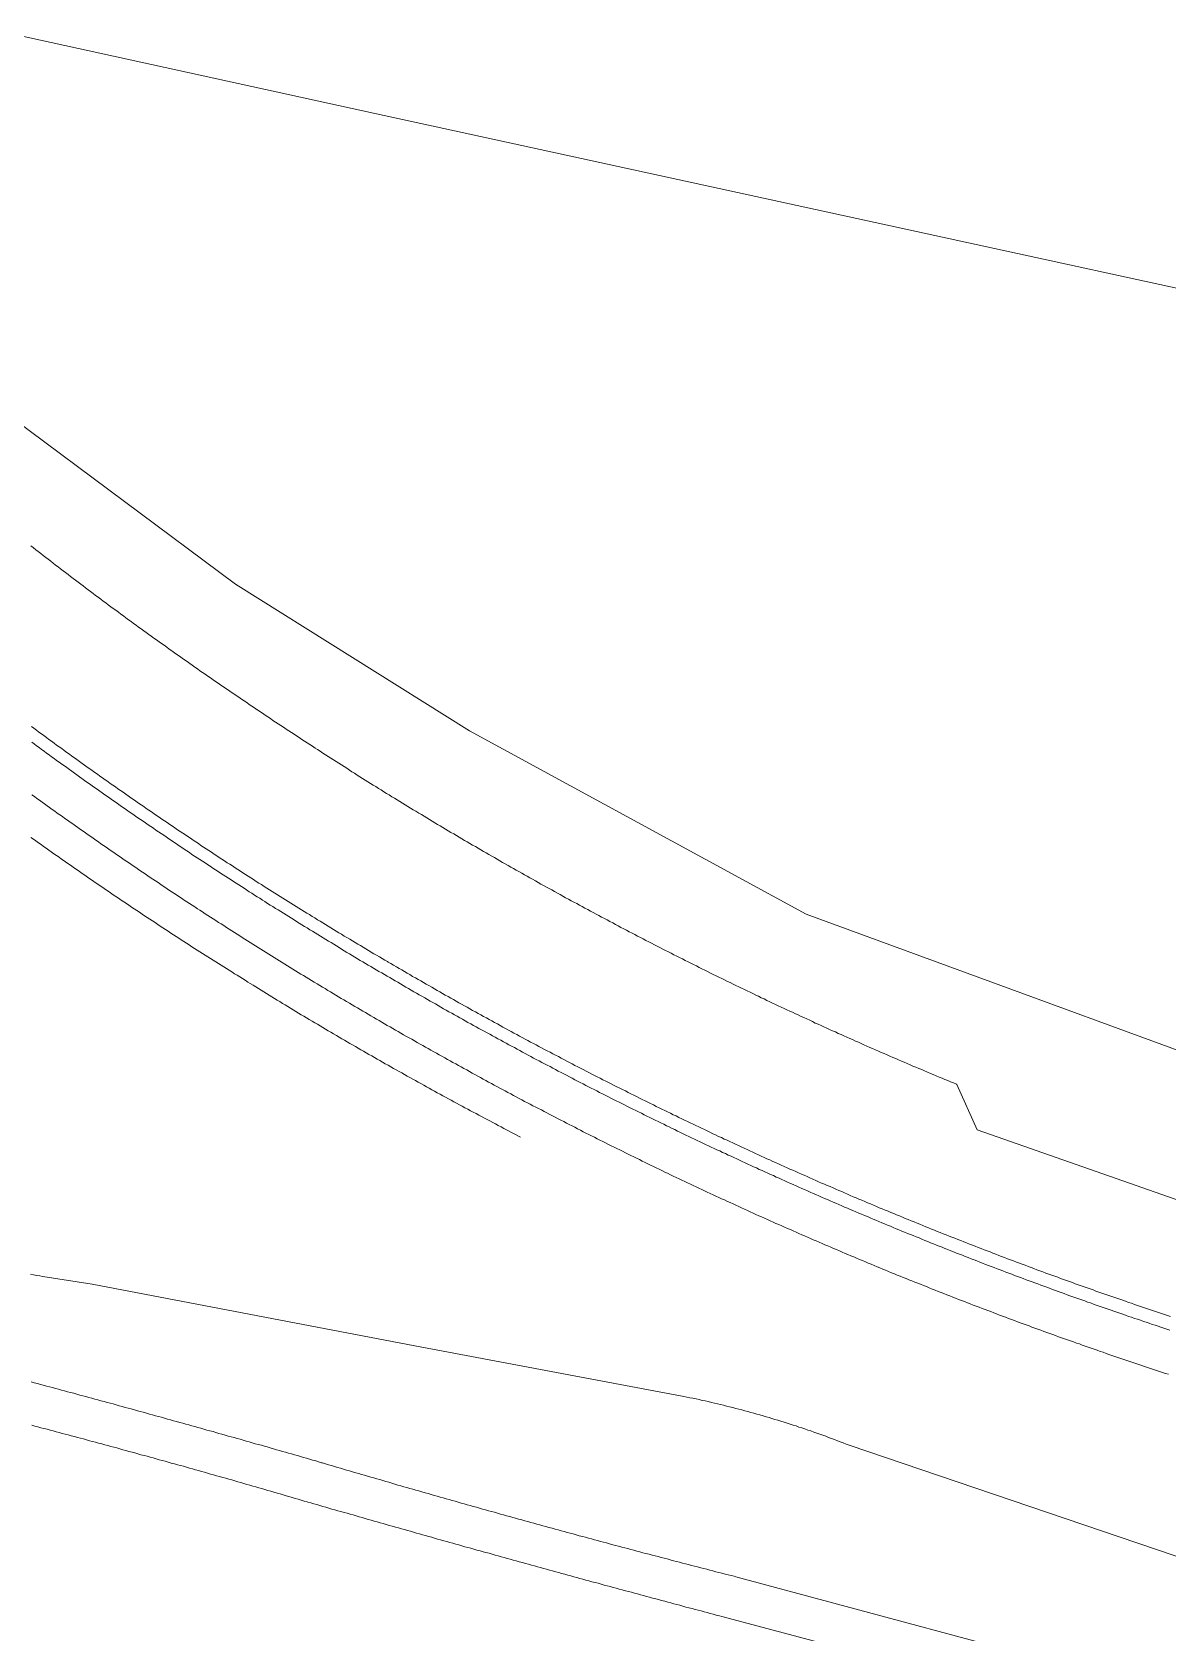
# Model space of a CAD drawing. Header units: millimetres. Extents: x 949 to 2135, y 1001 to 2286.
# Drawn here: x 1954.4 to 2026.8, y 1518.2 to 1620.2 of the extents above; entities that cross this region are included whole.
import ezdxf

# ---------------------------------------------------------------- set-up
doc = ezdxf.new("R2010")
doc.units = ezdxf.units.MM
for name, color, linetype, lineweight in [('Nivel 11', 7, 'Continuous', 0), ('Nivel 15', 7, 'Continuous', 0), ('Nivel 17', 7, 'Continuous', 0), ('Nivel 24', 7, 'Continuous', 0)]:
    doc.layers.add(name, color=color, linetype=linetype, lineweight=lineweight)

msp = doc.modelspace()

# ---------------------------------------------------------------- linework, layer by layer
at = {"layer": 'Nivel 11', "color": 1, "linetype": 'Continuous', "lineweight": 0, "flags": 128}
for points in [[(1952.51, 1620.17), (1976.34, 1614.96), (2011.91, 1607.21), (2032.18, 1602.79)], [(2039.4, 1550.91), (2003.7, 1563.99), (2003.7, 1563.99), (1982.26, 1575.66), (1967.35, 1585), (1953.22, 1595.54)]]:
    msp.add_lwpolyline(points, dxfattribs=at)
at = {"layer": 'Nivel 15', "color": 7, "linetype": 'Continuous', "lineweight": 0, "flags": 128}
for points in [[(1954.31, 1587.45), (1954.47, 1587.33), (1954.63, 1587.2), (1954.79, 1587.08), (1954.95, 1586.96), (1955.1, 1586.83), (1955.26, 1586.71), (1955.42, 1586.59), (1955.58, 1586.47), (1955.74, 1586.35), (1955.89, 1586.22), (1956.05, 1586.1), (1956.21, 1585.98), (1956.37, 1585.86), (1956.53, 1585.74), (1956.69, 1585.62), (1956.85, 1585.49), (1957.01, 1585.37), (1957.17, 1585.25), (1957.33, 1585.13), (1957.49, 1585.01), (1957.64, 1584.89), (1957.8, 1584.77), (1957.96, 1584.65), (1958.12, 1584.53), (1958.28, 1584.41), (1958.44, 1584.29), (1958.6, 1584.17), (1958.77, 1584.05), (1958.93, 1583.93), (1959.09, 1583.81), (1959.25, 1583.69), (1959.41, 1583.57), (1959.57, 1583.45), (1959.73, 1583.34), (1959.89, 1583.22), (1960.05, 1583.1), (1960.21, 1582.98), (1960.37, 1582.86), (1960.54, 1582.74), (1960.7, 1582.63), (1960.86, 1582.51), (1961.02, 1582.39), (1961.18, 1582.27), (1961.34, 1582.16), (1961.51, 1582.04), (1961.67, 1581.92), (1961.83, 1581.8), (1961.99, 1581.69), (1962.15, 1581.57), (1962.32, 1581.45), (1962.48, 1581.34), (1962.64, 1581.22), (1962.81, 1581.11), (1962.97, 1580.99), (1963.13, 1580.87), (1963.29, 1580.76), (1963.46, 1580.64), (1963.62, 1580.53), (1963.78, 1580.41), (1963.95, 1580.3), (1964.11, 1580.18), (1964.27, 1580.07), (1964.44, 1579.95), (1964.6, 1579.84), (1964.77, 1579.72), (1964.93, 1579.61), (1965.09, 1579.49), (1965.26, 1579.38), (1965.42, 1579.27), (1965.59, 1579.15), (1965.75, 1579.04), (1965.92, 1578.92), (1966.08, 1578.81), (1966.25, 1578.7), (1966.41, 1578.58), (1966.58, 1578.47), (1966.74, 1578.36), (1966.91, 1578.25), (1967.07, 1578.13), (1967.24, 1578.02), (1967.4, 1577.91), (1967.57, 1577.8), (1967.73, 1577.68), (1967.9, 1577.57), (1968.07, 1577.46), (1968.23, 1577.35), (1968.4, 1577.24), (1968.56, 1577.13), (1968.73, 1577.01), (1968.75, 1577), (1968.91, 1576.89), (1969.08, 1576.78), (1969.25, 1576.67), (1969.41, 1576.56), (1969.58, 1576.45), (1969.74, 1576.33), (1969.91, 1576.22), (1970.08, 1576.11), (1970.24, 1576), (1970.41, 1575.89), (1970.58, 1575.78), (1970.74, 1575.67), (1970.91, 1575.56), (1971.08, 1575.45), (1971.24, 1575.34), (1971.41, 1575.23), (1971.58, 1575.12), (1971.75, 1575.01), (1971.91, 1574.9), (1972.08, 1574.79), (1972.25, 1574.68), (1972.42, 1574.57), (1972.58, 1574.47), (1972.75, 1574.36), (1972.92, 1574.25), (1973.09, 1574.14), (1973.26, 1574.03), (1973.43, 1573.92), (1973.59, 1573.82), (1973.76, 1573.71), (1973.93, 1573.6), (1974.1, 1573.49), (1974.27, 1573.39), (1974.44, 1573.28), (1974.61, 1573.17), (1974.77, 1573.06), (1974.94, 1572.96), (1975.11, 1572.85), (1975.28, 1572.74), (1975.45, 1572.64), (1975.62, 1572.53), (1975.79, 1572.42), (1975.96, 1572.32), (1976.13, 1572.21), (1976.3, 1572.11), (1976.47, 1572), (1976.64, 1571.9), (1976.81, 1571.79), (1976.98, 1571.68), (1977.15, 1571.58), (1977.32, 1571.47), (1977.49, 1571.37), (1977.66, 1571.27), (1977.83, 1571.16), (1978, 1571.06), (1978.17, 1570.95), (1978.34, 1570.85), (1978.51, 1570.74), (1978.68, 1570.64), (1978.85, 1570.54), (1979.03, 1570.43), (1979.2, 1570.33), (1979.37, 1570.23), (1979.54, 1570.12), (1979.71, 1570.02), (1979.88, 1569.92), (1980.05, 1569.81), (1980.23, 1569.71), (1980.4, 1569.61), (1980.57, 1569.51), (1980.74, 1569.4), (1980.91, 1569.3), (1981.08, 1569.2), (1981.26, 1569.1), (1981.43, 1569), (1981.6, 1568.89), (1981.77, 1568.79), (1981.95, 1568.69), (1982.12, 1568.59), (1982.29, 1568.49), (1982.46, 1568.39), (1982.64, 1568.29), (1982.81, 1568.19), (1982.98, 1568.09), (1983.16, 1567.99), (1983.33, 1567.89), (1983.5, 1567.79), (1983.68, 1567.69), (1983.85, 1567.59), (1984.02, 1567.49), (1984.2, 1567.39), (1984.37, 1567.29), (1984.54, 1567.19), (1984.72, 1567.09), (1984.89, 1566.99), (1985.06, 1566.89), (1985.24, 1566.79), (1985.41, 1566.7), (1985.59, 1566.6), (1985.76, 1566.5), (1985.94, 1566.4), (1986.11, 1566.3), (1986.28, 1566.21), (1986.46, 1566.11), (1986.63, 1566.01), (1986.81, 1565.91), (1986.98, 1565.82), (1987.16, 1565.72), (1987.33, 1565.62), (1987.51, 1565.53), (1987.68, 1565.43), (1987.86, 1565.33), (1988.03, 1565.24), (1988.21, 1565.14), (1988.38, 1565.04), (1988.56, 1564.95), (1988.74, 1564.85), (1988.91, 1564.76), (1989.09, 1564.66), (1989.26, 1564.56), (1989.44, 1564.47), (1989.61, 1564.37), (1989.79, 1564.28), (1989.97, 1564.18), (1990.14, 1564.09), (1990.32, 1564), (1990.49, 1563.9), (1990.67, 1563.81), (1990.85, 1563.71), (1991.02, 1563.62), (1991.2, 1563.53), (1991.38, 1563.43), (1991.55, 1563.34), (1991.73, 1563.24), (1991.91, 1563.15), (1992.09, 1563.06), (1992.26, 1562.97), (1992.44, 1562.87), (1992.62, 1562.78), (1992.79, 1562.69), (1992.97, 1562.59), (1993.15, 1562.5), (1993.33, 1562.41), (1993.5, 1562.32), (1993.68, 1562.23), (1993.86, 1562.14), (1994.04, 1562.04), (1994.22, 1561.95), (1994.39, 1561.86), (1994.57, 1561.77), (1994.75, 1561.68), (1994.93, 1561.59), (1995.11, 1561.5), (1995.28, 1561.41), (1995.46, 1561.32), (1995.64, 1561.23), (1995.82, 1561.14), (1996, 1561.05), (1996.18, 1560.96), (1996.36, 1560.87), (1996.53, 1560.78), (1996.71, 1560.69), (1996.89, 1560.6), (1997.07, 1560.51), (1997.25, 1560.42), (1997.43, 1560.33), (1997.61, 1560.24), (1997.79, 1560.15), (1997.97, 1560.07), (1998.15, 1559.98), (1998.33, 1559.89), (1998.51, 1559.8), (1998.69, 1559.71), (1998.87, 1559.63), (1999.05, 1559.54), (1999.23, 1559.45), (1999.41, 1559.36), (1999.59, 1559.28), (1999.77, 1559.19), (1999.95, 1559.1), (2000.13, 1559.02), (2000.31, 1558.93), (2000.49, 1558.84), (2000.67, 1558.76), (2000.85, 1558.67), (2001.03, 1558.59), (2001.21, 1558.5), (2001.39, 1558.41), (2001.57, 1558.33), (2001.75, 1558.24), (2001.93, 1558.16), (2002.11, 1558.07), (2002.3, 1557.99), (2002.48, 1557.9), (2002.66, 1557.82), (2002.84, 1557.74), (2003.02, 1557.65), (2003.2, 1557.57), (2003.38, 1557.48), (2003.56, 1557.4), (2003.75, 1557.32), (2003.93, 1557.23), (2004.11, 1557.15), (2004.29, 1557.06), (2004.47, 1556.98), (2004.66, 1556.9), (2004.84, 1556.82), (2005.02, 1556.73), (2005.2, 1556.65), (2005.38, 1556.57), (2005.57, 1556.49), (2005.75, 1556.4), (2005.93, 1556.32), (2006.11, 1556.24), (2006.3, 1556.16), (2006.48, 1556.08), (2006.66, 1556), (2006.84, 1555.91), (2007.03, 1555.83), (2007.21, 1555.75), (2007.39, 1555.67), (2007.58, 1555.59), (2007.76, 1555.51), (2007.94, 1555.43), (2008.13, 1555.35), (2008.31, 1555.27), (2008.49, 1555.19), (2008.68, 1555.11), (2008.86, 1555.03), (2009.04, 1554.95), (2009.23, 1554.87), (2009.41, 1554.79), (2009.59, 1554.71), (2009.78, 1554.64), (2009.96, 1554.56), (2010.15, 1554.48), (2010.33, 1554.4), (2010.51, 1554.32), (2010.7, 1554.24), (2010.88, 1554.17), (2011.07, 1554.09), (2011.25, 1554.01), (2011.43, 1553.93), (2011.62, 1553.85), (2011.8, 1553.78), (2011.99, 1553.7), (2012.17, 1553.62), (2012.36, 1553.55), (2012.54, 1553.47), (2012.73, 1553.39), (2012.91, 1553.32), (2013.1, 1553.24), (2013.28, 1553.17), (2013.31, 1553.15), (2014.6, 1550.25), (2028.48, 1545.39)], [(1954.35, 1575.95), (1954.51, 1575.83), (1954.67, 1575.71), (1954.83, 1575.59), (1954.99, 1575.47), (1955.15, 1575.36), (1955.31, 1575.24), (1955.47, 1575.12), (1955.64, 1575), (1955.8, 1574.88), (1955.96, 1574.76), (1956.12, 1574.65), (1956.28, 1574.53), (1956.44, 1574.41), (1956.61, 1574.29), (1956.77, 1574.18), (1956.93, 1574.06), (1957.09, 1573.94), (1957.25, 1573.83), (1957.42, 1573.71), (1957.58, 1573.59), (1957.74, 1573.48), (1957.91, 1573.36), (1958.07, 1573.24), (1958.23, 1573.13), (1958.39, 1573.01), (1958.56, 1572.9), (1958.72, 1572.78), (1958.88, 1572.67), (1959.05, 1572.55), (1959.21, 1572.44), (1959.37, 1572.32), (1959.54, 1572.21), (1959.7, 1572.09), (1959.86, 1571.98), (1960.03, 1571.86), (1960.19, 1571.75), (1960.36, 1571.63), (1960.52, 1571.52), (1960.69, 1571.4), (1960.85, 1571.29), (1961.01, 1571.18), (1961.18, 1571.06), (1961.34, 1570.95), (1961.51, 1570.84), (1961.67, 1570.72), (1961.84, 1570.61), (1962, 1570.5), (1962.17, 1570.38), (1962.33, 1570.27), (1962.5, 1570.16), (1962.66, 1570.04), (1962.83, 1569.93), (1962.99, 1569.82), (1963.16, 1569.71), (1963.33, 1569.6), (1963.49, 1569.48), (1963.66, 1569.37), (1963.82, 1569.26), (1963.99, 1569.15), (1964.16, 1569.04), (1964.32, 1568.93), (1964.49, 1568.82), (1964.65, 1568.7), (1964.82, 1568.59), (1964.99, 1568.48), (1965.15, 1568.37), (1965.32, 1568.26), (1965.49, 1568.15), (1965.65, 1568.04), (1965.82, 1567.93), (1965.99, 1567.82), (1966.16, 1567.71), (1966.32, 1567.6), (1966.49, 1567.49), (1966.66, 1567.38), (1966.83, 1567.27), (1966.99, 1567.17), (1967.16, 1567.06), (1967.33, 1566.95), (1967.5, 1566.84), (1967.67, 1566.73), (1967.83, 1566.62), (1968, 1566.51), (1968.17, 1566.41), (1968.34, 1566.3), (1968.51, 1566.19), (1968.67, 1566.08), (1968.84, 1565.97), (1969.01, 1565.87), (1969.18, 1565.76), (1969.35, 1565.65), (1969.52, 1565.55), (1969.69, 1565.44), (1969.86, 1565.33), (1970.03, 1565.23), (1970.2, 1565.12), (1970.36, 1565.01), (1970.53, 1564.91), (1970.7, 1564.8), (1970.87, 1564.69), (1971.04, 1564.59), (1971.21, 1564.48), (1971.38, 1564.38), (1971.55, 1564.27), (1971.72, 1564.17), (1971.89, 1564.06), (1972.06, 1563.96), (1972.23, 1563.85), (1972.4, 1563.75), (1972.57, 1563.64), (1972.74, 1563.54), (1972.91, 1563.43), (1973.09, 1563.33), (1973.26, 1563.22), (1973.43, 1563.12), (1973.6, 1563.02), (1973.77, 1562.91), (1973.94, 1562.81), (1974.11, 1562.71), (1974.28, 1562.6), (1974.45, 1562.5), (1974.63, 1562.4), (1974.8, 1562.29), (1974.97, 1562.19), (1975.14, 1562.09), (1975.31, 1561.99), (1975.48, 1561.88), (1975.66, 1561.78), (1975.83, 1561.68), (1976, 1561.58), (1976.17, 1561.47), (1976.34, 1561.37), (1976.52, 1561.27), (1976.69, 1561.17), (1976.86, 1561.07), (1977.03, 1560.97), (1977.08, 1560.94), (1977.25, 1560.84), (1977.42, 1560.74), (1977.6, 1560.64), (1977.77, 1560.54), (1977.94, 1560.44), (1978.11, 1560.34), (1978.29, 1560.24), (1978.46, 1560.14), (1978.63, 1560.03), (1978.81, 1559.93), (1978.98, 1559.83), (1979.15, 1559.74), (1979.33, 1559.64), (1979.5, 1559.54), (1979.67, 1559.44), (1979.85, 1559.34), (1980.02, 1559.24), (1980.2, 1559.14), (1980.37, 1559.04), (1980.54, 1558.94), (1980.72, 1558.84), (1980.89, 1558.74), (1981.07, 1558.65), (1981.24, 1558.55), (1981.41, 1558.45), (1981.59, 1558.35), (1981.76, 1558.25), (1981.94, 1558.16), (1982.11, 1558.06), (1982.29, 1557.96), (1982.46, 1557.86), (1982.64, 1557.77), (1982.81, 1557.67), (1982.99, 1557.57), (1983.16, 1557.48), (1983.34, 1557.38), (1983.51, 1557.28), (1983.69, 1557.19), (1983.86, 1557.09), (1984.04, 1557), (1984.21, 1556.9), (1984.39, 1556.8), (1984.56, 1556.71), (1984.74, 1556.61), (1984.92, 1556.52), (1985.09, 1556.42), (1985.27, 1556.33), (1985.44, 1556.23), (1985.62, 1556.14), (1985.8, 1556.04), (1985.97, 1555.95), (1986.15, 1555.85), (1986.33, 1555.76), (1986.5, 1555.67), (1986.68, 1555.57), (1986.85, 1555.48), (1987.03, 1555.38), (1987.21, 1555.29), (1987.39, 1555.2), (1987.56, 1555.1), (1987.74, 1555.01), (1987.92, 1554.92), (1988.09, 1554.82), (1988.27, 1554.73), (1988.45, 1554.64), (1988.63, 1554.55), (1988.8, 1554.45), (1988.98, 1554.36), (1989.16, 1554.27), (1989.34, 1554.18), (1989.51, 1554.09), (1989.69, 1554), (1989.87, 1553.9), (1990.05, 1553.81), (1990.22, 1553.72), (1990.4, 1553.63), (1990.58, 1553.54), (1990.76, 1553.45), (1990.94, 1553.36), (1991.12, 1553.27), (1991.29, 1553.18), (1991.47, 1553.09), (1991.65, 1553), (1991.83, 1552.91), (1992.01, 1552.82), (1992.19, 1552.73), (1992.37, 1552.64), (1992.54, 1552.55), (1992.72, 1552.46), (1992.9, 1552.37), (1993.08, 1552.28), (1993.26, 1552.19), (1993.44, 1552.1), (1993.62, 1552.01), (1993.8, 1551.93), (1993.98, 1551.84), (1994.16, 1551.75), (1994.34, 1551.66), (1994.52, 1551.57), (1994.7, 1551.49), (1994.88, 1551.4), (1995.06, 1551.31), (1995.24, 1551.22), (1995.42, 1551.14), (1995.6, 1551.05), (1995.78, 1550.96), (1995.96, 1550.87), (1996.14, 1550.79), (1996.32, 1550.7), (1996.5, 1550.62), (1996.68, 1550.53), (1996.86, 1550.44), (1997.04, 1550.36), (1997.22, 1550.27), (1997.4, 1550.19), (1997.58, 1550.1), (1997.76, 1550.01), (1997.94, 1549.93), (1998.12, 1549.84), (1998.31, 1549.76), (1998.49, 1549.67), (1998.67, 1549.59), (1998.85, 1549.51), (1999.03, 1549.42), (1999.21, 1549.34), (1999.39, 1549.25), (1999.57, 1549.17), (1999.76, 1549.08), (1999.94, 1549), (2000.12, 1548.92), (2000.3, 1548.83), (2000.48, 1548.75), (2000.66, 1548.67), (2000.85, 1548.58), (2001.03, 1548.5), (2001.21, 1548.42), (2001.39, 1548.34), (2001.58, 1548.25), (2001.76, 1548.17), (2001.94, 1548.09), (2002.12, 1548.01), (2002.3, 1547.93), (2002.49, 1547.84), (2002.67, 1547.76), (2002.85, 1547.68), (2003.04, 1547.6), (2003.22, 1547.52), (2003.4, 1547.44), (2003.58, 1547.36), (2003.77, 1547.28), (2003.95, 1547.2), (2004.13, 1547.11), (2004.32, 1547.03), (2004.5, 1546.95), (2004.68, 1546.87), (2004.87, 1546.79), (2005.05, 1546.71), (2005.23, 1546.64), (2005.42, 1546.56), (2005.6, 1546.48), (2005.78, 1546.4), (2005.97, 1546.32), (2006.15, 1546.24), (2006.34, 1546.16), (2006.52, 1546.08), (2006.7, 1546), (2006.89, 1545.93), (2007.07, 1545.85), (2007.26, 1545.77), (2007.44, 1545.69), (2007.62, 1545.61), (2007.81, 1545.54), (2007.99, 1545.46), (2008.18, 1545.38), (2008.36, 1545.3), (2008.55, 1545.23), (2008.73, 1545.15), (2008.92, 1545.07), (2009.1, 1545), (2009.29, 1544.92), (2009.47, 1544.84), (2009.65, 1544.77), (2009.84, 1544.69), (2010.02, 1544.62), (2010.21, 1544.54), (2010.4, 1544.46), (2010.58, 1544.39), (2010.77, 1544.31), (2010.95, 1544.24), (2011.14, 1544.16), (2011.32, 1544.09), (2011.51, 1544.01), (2011.69, 1543.94), (2011.88, 1543.86), (2012.06, 1543.79), (2012.25, 1543.72), (2012.44, 1543.64), (2012.62, 1543.57), (2012.81, 1543.49), (2012.99, 1543.42), (2013.18, 1543.35), (2013.37, 1543.27), (2013.55, 1543.2), (2013.74, 1543.13), (2013.92, 1543.06), (2014.11, 1542.98), (2014.3, 1542.91), (2014.48, 1542.84), (2014.67, 1542.77), (2014.86, 1542.69), (2015.04, 1542.62), (2015.23, 1542.55), (2015.42, 1542.48), (2015.6, 1542.41), (2015.79, 1542.33), (2015.98, 1542.26), (2016.16, 1542.19), (2016.35, 1542.12), (2016.54, 1542.05), (2016.72, 1541.98), (2016.91, 1541.91), (2017.1, 1541.84), (2017.29, 1541.77), (2017.47, 1541.7), (2017.66, 1541.63), (2017.85, 1541.56), (2018.04, 1541.49), (2018.22, 1541.42), (2018.41, 1541.35), (2018.6, 1541.28), (2018.79, 1541.21), (2018.97, 1541.14), (2019.16, 1541.07), (2019.35, 1541), (2019.54, 1540.94), (2019.73, 1540.87), (2019.91, 1540.8), (2020.1, 1540.73), (2020.29, 1540.66), (2020.48, 1540.6), (2020.67, 1540.53), (2020.85, 1540.46), (2021.04, 1540.39), (2021.23, 1540.33), (2021.42, 1540.26), (2021.61, 1540.19), (2021.8, 1540.13), (2021.98, 1540.06), (2022.17, 1539.99), (2022.36, 1539.93), (2022.55, 1539.86), (2022.74, 1539.79), (2022.93, 1539.73), (2023.12, 1539.66), (2023.31, 1539.6), (2023.5, 1539.53), (2023.68, 1539.47), (2023.87, 1539.4), (2024.06, 1539.34), (2024.25, 1539.27), (2024.44, 1539.21), (2024.63, 1539.14), (2024.82, 1539.08), (2025.01, 1539.01), (2025.2, 1538.95), (2025.39, 1538.88), (2025.58, 1538.82), (2025.77, 1538.76), (2025.96, 1538.69), (2026.15, 1538.63), (2026.34, 1538.57), (2026.53, 1538.5), (2026.72, 1538.44), (2026.91, 1538.38)]]:
    msp.add_lwpolyline(points, dxfattribs=at)
at = {"layer": 'Nivel 17', "color": 30, "linetype": 'Continuous', "lineweight": 0, "flags": 128}
for points in [[(2026.88, 1537.5), (2026.69, 1537.56), (2026.5, 1537.62), (2026.31, 1537.69), (2026.12, 1537.75), (2025.94, 1537.81), (2025.75, 1537.87), (2025.56, 1537.94), (2025.37, 1538), (2025.19, 1538.06), (2025, 1538.13), (2024.81, 1538.19), (2024.62, 1538.25), (2024.44, 1538.32), (2024.25, 1538.38), (2024.06, 1538.45), (2023.88, 1538.51), (2023.69, 1538.58), (2023.5, 1538.64), (2023.31, 1538.71), (2023.13, 1538.77), (2022.94, 1538.84), (2022.75, 1538.9), (2022.57, 1538.97), (2022.38, 1539.03), (2022.19, 1539.1), (2022.01, 1539.16), (2021.82, 1539.23), (2021.63, 1539.29), (2021.45, 1539.36), (2021.26, 1539.43), (2021.07, 1539.49), (2020.89, 1539.56), (2020.7, 1539.63), (2020.51, 1539.69), (2020.33, 1539.76), (2020.14, 1539.83), (2019.96, 1539.9), (2019.77, 1539.96), (2019.58, 1540.03), (2019.4, 1540.1), (2019.21, 1540.17), (2019.03, 1540.23), (2018.84, 1540.3), (2018.65, 1540.37), (2018.47, 1540.44), (2018.28, 1540.51), (2018.1, 1540.58), (2017.91, 1540.64), (2017.73, 1540.71), (2017.54, 1540.78), (2017.35, 1540.85), (2017.17, 1540.92), (2016.98, 1540.99), (2016.8, 1541.06), (2016.61, 1541.13), (2016.43, 1541.2), (2016.24, 1541.27), (2016.06, 1541.34), (2015.87, 1541.41), (2015.69, 1541.48), (2015.5, 1541.55), (2015.32, 1541.62), (2015.13, 1541.69), (2014.95, 1541.77), (2014.76, 1541.84), (2014.58, 1541.91), (2014.4, 1541.98), (2014.21, 1542.05), (2014.03, 1542.12), (2013.84, 1542.2), (2013.66, 1542.27), (2013.47, 1542.34), (2013.29, 1542.41), (2013.1, 1542.48), (2012.92, 1542.56), (2012.74, 1542.63), (2012.55, 1542.7), (2012.37, 1542.78), (2012.18, 1542.85), (2012, 1542.92), (2011.82, 1543), (2011.63, 1543.07), (2011.45, 1543.14), (2011.27, 1543.22), (2011.08, 1543.29), (2010.9, 1543.37), (2010.72, 1543.44), (2010.53, 1543.52), (2010.35, 1543.59), (2010.17, 1543.66), (2009.98, 1543.74), (2009.8, 1543.81), (2009.62, 1543.89), (2009.43, 1543.96), (2009.25, 1544.04), (2009.07, 1544.12), (2008.88, 1544.19), (2008.7, 1544.27), (2008.52, 1544.34), (2008.34, 1544.42), (2008.15, 1544.5), (2007.97, 1544.57), (2007.79, 1544.65), (2007.61, 1544.73), (2007.42, 1544.8), (2007.24, 1544.88), (2007.06, 1544.96), (2006.88, 1545.03), (2006.69, 1545.11), (2006.51, 1545.19), (2006.33, 1545.27), (2006.15, 1545.34), (2005.97, 1545.42), (2005.78, 1545.5), (2005.6, 1545.58), (2005.42, 1545.66), (2005.24, 1545.74), (2005.06, 1545.81), (2004.88, 1545.89), (2004.69, 1545.97), (2004.51, 1546.05), (2004.33, 1546.13), (2004.15, 1546.21), (2003.97, 1546.29), (2003.79, 1546.37), (2003.61, 1546.45), (2003.43, 1546.53), (2003.24, 1546.61), (2003.06, 1546.69), (2002.88, 1546.77), (2002.7, 1546.85), (2002.52, 1546.93), (2002.34, 1547.01), (2002.16, 1547.09), (2001.98, 1547.17), (2001.8, 1547.25), (2001.62, 1547.34), (2001.44, 1547.42), (2001.26, 1547.5), (2001.08, 1547.58), (2000.9, 1547.66), (2000.72, 1547.74), (2000.54, 1547.83), (2000.36, 1547.91), (2000.18, 1547.99), (2000, 1548.07), (1999.82, 1548.16), (1999.64, 1548.24), (1999.46, 1548.32), (1999.28, 1548.4), (1999.1, 1548.49), (1998.92, 1548.57), (1998.74, 1548.65), (1998.56, 1548.74), (1998.38, 1548.82), (1998.2, 1548.91), (1998.02, 1548.99), (1997.84, 1549.07), (1997.66, 1549.16), (1997.48, 1549.24), (1997.3, 1549.33), (1997.13, 1549.41), (1996.95, 1549.5), (1996.77, 1549.58), (1996.59, 1549.67), (1996.41, 1549.75), (1996.23, 1549.84), (1996.05, 1549.92), (1995.87, 1550.01), (1995.7, 1550.09), (1995.52, 1550.18), (1995.34, 1550.27), (1995.16, 1550.35), (1994.98, 1550.44), (1994.81, 1550.52), (1994.63, 1550.61), (1994.45, 1550.7), (1994.27, 1550.78), (1994.09, 1550.87), (1993.92, 1550.96), (1993.74, 1551.05), (1993.56, 1551.13), (1993.38, 1551.22), (1993.21, 1551.31), (1993.03, 1551.4), (1992.85, 1551.48), (1992.67, 1551.57), (1992.5, 1551.66), (1992.32, 1551.75), (1992.14, 1551.84), (1991.97, 1551.93), (1991.79, 1552.02), (1991.61, 1552.1), (1991.43, 1552.19), (1991.26, 1552.28), (1991.08, 1552.37), (1990.9, 1552.46), (1990.73, 1552.55), (1990.55, 1552.64), (1990.38, 1552.73), (1990.2, 1552.82), (1990.02, 1552.91), (1989.85, 1553), (1989.67, 1553.09), (1989.49, 1553.18), (1989.32, 1553.27), (1989.14, 1553.36), (1988.97, 1553.45), (1988.79, 1553.54), (1988.62, 1553.64), (1988.44, 1553.73), (1988.26, 1553.82), (1988.09, 1553.91), (1987.91, 1554), (1987.74, 1554.09), (1987.56, 1554.19), (1987.39, 1554.28), (1987.21, 1554.37), (1987.04, 1554.46), (1986.86, 1554.55), (1986.69, 1554.65), (1986.51, 1554.74), (1986.34, 1554.83), (1986.16, 1554.93), (1985.99, 1555.02), (1985.81, 1555.11), (1985.64, 1555.21), (1985.46, 1555.3), (1985.29, 1555.39), (1985.12, 1555.49), (1984.94, 1555.58), (1984.77, 1555.68), (1984.59, 1555.77), (1984.42, 1555.86), (1984.25, 1555.96), (1984.07, 1556.05), (1983.9, 1556.15), (1983.72, 1556.24), (1983.55, 1556.34), (1983.38, 1556.43), (1983.2, 1556.53), (1983.03, 1556.62), (1982.86, 1556.72), (1982.68, 1556.81), (1982.51, 1556.91), (1982.34, 1557.01), (1982.16, 1557.1), (1981.99, 1557.2), (1981.82, 1557.3), (1981.65, 1557.39), (1981.47, 1557.49), (1981.3, 1557.59), (1981.13, 1557.68), (1980.95, 1557.78), (1980.78, 1557.88), (1980.61, 1557.97), (1980.44, 1558.07), (1980.27, 1558.17), (1980.09, 1558.27), (1979.92, 1558.36), (1979.75, 1558.46), (1979.58, 1558.56), (1979.41, 1558.66), (1979.23, 1558.76), (1979.06, 1558.85), (1978.89, 1558.95), (1978.72, 1559.05), (1978.55, 1559.15), (1978.38, 1559.25), (1978.2, 1559.35), (1978.03, 1559.45), (1977.86, 1559.55), (1977.69, 1559.65), (1977.52, 1559.75), (1977.35, 1559.85), (1977.18, 1559.95), (1977.01, 1560.05), (1976.84, 1560.15), (1976.67, 1560.25), (1976.49, 1560.35), (1976.32, 1560.45), (1976.15, 1560.55), (1975.98, 1560.65), (1975.81, 1560.75), (1975.64, 1560.85), (1975.47, 1560.95), (1975.3, 1561.05), (1975.13, 1561.15), (1974.96, 1561.26), (1974.79, 1561.36), (1974.62, 1561.46), (1974.45, 1561.56), (1974.28, 1561.66), (1974.11, 1561.77), (1973.95, 1561.87), (1973.78, 1561.97), (1973.61, 1562.07), (1973.44, 1562.18), (1973.27, 1562.28), (1973.1, 1562.38), (1972.93, 1562.49), (1972.76, 1562.59), (1972.59, 1562.69), (1972.42, 1562.8), (1972.26, 1562.9), (1972.09, 1563), (1971.92, 1563.11), (1971.75, 1563.21), (1971.58, 1563.31), (1971.41, 1563.42), (1971.24, 1563.52), (1971.08, 1563.63), (1970.91, 1563.73), (1970.74, 1563.84), (1970.57, 1563.94), (1970.41, 1564.05), (1970.24, 1564.15), (1970.07, 1564.26), (1969.9, 1564.36), (1969.73, 1564.47), (1969.57, 1564.57), (1969.4, 1564.68), (1969.23, 1564.79), (1969.07, 1564.89), (1968.9, 1565), (1968.73, 1565.1), (1968.56, 1565.21), (1968.4, 1565.32), (1968.23, 1565.42), (1968.06, 1565.53), (1967.9, 1565.64), (1967.73, 1565.75), (1967.57, 1565.85), (1967.4, 1565.96), (1967.23, 1566.07), (1967.07, 1566.17), (1966.9, 1566.28), (1966.73, 1566.39), (1966.57, 1566.5), (1966.4, 1566.61), (1966.24, 1566.71), (1966.07, 1566.82), (1965.91, 1566.93), (1965.74, 1567.04), (1965.57, 1567.15), (1965.41, 1567.26), (1965.24, 1567.37), (1965.08, 1567.48), (1964.91, 1567.58), (1964.75, 1567.69), (1964.58, 1567.8), (1964.42, 1567.91), (1964.25, 1568.02), (1964.09, 1568.13), (1963.93, 1568.24), (1963.76, 1568.35), (1963.6, 1568.46), (1963.43, 1568.57), (1963.27, 1568.68), (1963.1, 1568.79), (1962.94, 1568.91), (1962.78, 1569.02), (1962.61, 1569.13), (1962.45, 1569.24), (1962.28, 1569.35), (1962.12, 1569.46), (1961.96, 1569.57), (1961.79, 1569.68), (1961.63, 1569.8), (1961.47, 1569.91), (1961.3, 1570.02), (1961.14, 1570.13), (1960.98, 1570.24), (1960.81, 1570.36), (1960.65, 1570.47), (1960.49, 1570.58), (1960.33, 1570.69), (1960.16, 1570.81), (1960, 1570.92), (1959.84, 1571.03), (1959.68, 1571.15), (1959.51, 1571.26), (1959.35, 1571.37), (1959.19, 1571.49), (1959.03, 1571.6), (1958.86, 1571.71), (1958.7, 1571.83), (1958.54, 1571.94), (1958.38, 1572.06), (1958.22, 1572.17), (1958.06, 1572.28), (1957.89, 1572.4), (1957.73, 1572.51), (1957.57, 1572.63), (1957.41, 1572.74), (1957.25, 1572.86), (1957.09, 1572.97), (1956.93, 1573.09), (1956.77, 1573.2), (1956.61, 1573.32), (1956.45, 1573.44), (1956.29, 1573.55), (1956.12, 1573.67), (1955.96, 1573.78), (1955.8, 1573.9), (1955.64, 1574.02), (1955.48, 1574.13), (1955.32, 1574.25), (1955.16, 1574.37), (1955, 1574.48), (1954.84, 1574.6), (1954.68, 1574.72), (1954.53, 1574.83), (1954.37, 1574.95)], [(2026.79, 1534.69), (2026.6, 1534.75), (2026.41, 1534.81), (2026.22, 1534.87), (2026.03, 1534.94), (2025.84, 1535), (2025.65, 1535.06), (2025.46, 1535.12), (2025.27, 1535.19), (2025.08, 1535.25), (2024.89, 1535.31), (2024.7, 1535.38), (2024.51, 1535.44), (2024.32, 1535.51), (2024.13, 1535.57), (2023.94, 1535.63), (2023.75, 1535.7), (2023.56, 1535.76), (2023.37, 1535.83), (2023.18, 1535.89), (2022.99, 1535.96), (2022.81, 1536.02), (2022.62, 1536.09), (2022.43, 1536.15), (2022.24, 1536.22), (2022.05, 1536.28), (2021.86, 1536.35), (2021.67, 1536.42), (2021.48, 1536.48), (2021.29, 1536.55), (2021.11, 1536.62), (2020.92, 1536.68), (2020.73, 1536.75), (2020.54, 1536.82), (2020.35, 1536.88), (2020.16, 1536.95), (2019.97, 1537.02), (2019.79, 1537.08), (2019.6, 1537.15), (2019.41, 1537.22), (2019.22, 1537.29), (2019.03, 1537.36), (2018.85, 1537.42), (2018.66, 1537.49), (2018.47, 1537.56), (2018.28, 1537.63), (2018.09, 1537.7), (2017.91, 1537.77), (2017.72, 1537.84), (2017.53, 1537.91), (2017.34, 1537.97), (2017.16, 1538.04), (2016.97, 1538.11), (2016.78, 1538.18), (2016.59, 1538.25), (2016.41, 1538.32), (2016.22, 1538.39), (2016.03, 1538.46), (2015.84, 1538.53), (2015.66, 1538.6), (2015.47, 1538.68), (2015.28, 1538.75), (2015.1, 1538.82), (2014.91, 1538.89), (2014.72, 1538.96), (2014.54, 1539.03), (2014.35, 1539.1), (2014.16, 1539.17), (2013.98, 1539.25), (2013.79, 1539.32), (2013.6, 1539.39), (2013.42, 1539.46), (2013.23, 1539.54), (2013.04, 1539.61), (2012.86, 1539.68), (2012.67, 1539.75), (2012.48, 1539.83), (2012.3, 1539.9), (2012.11, 1539.97), (2011.93, 1540.05), (2011.74, 1540.12), (2011.55, 1540.19), (2011.37, 1540.27), (2011.18, 1540.34), (2011, 1540.42), (2010.81, 1540.49), (2010.63, 1540.56), (2010.44, 1540.64), (2010.25, 1540.71), (2010.07, 1540.79), (2009.88, 1540.86), (2009.7, 1540.94), (2009.51, 1541.01), (2009.33, 1541.09), (2009.14, 1541.16), (2008.96, 1541.24), (2008.77, 1541.32), (2008.59, 1541.39), (2008.4, 1541.47), (2008.22, 1541.54), (2008.03, 1541.62), (2007.85, 1541.7), (2007.66, 1541.77), (2007.48, 1541.85), (2007.29, 1541.93), (2007.11, 1542), (2006.92, 1542.08), (2006.74, 1542.16), (2006.56, 1542.24), (2006.37, 1542.31), (2006.19, 1542.39), (2006, 1542.47), (2005.82, 1542.55), (2005.63, 1542.63), (2005.45, 1542.7), (2005.27, 1542.78), (2005.08, 1542.86), (2004.9, 1542.94), (2004.72, 1543.02), (2004.53, 1543.1), (2004.35, 1543.18), (2004.16, 1543.26), (2003.98, 1543.34), (2003.8, 1543.42), (2003.61, 1543.5), (2003.43, 1543.58), (2003.25, 1543.66), (2003.06, 1543.74), (2002.88, 1543.82), (2002.7, 1543.9), (2002.51, 1543.98), (2002.33, 1544.06), (2002.15, 1544.14), (2001.97, 1544.22), (2001.78, 1544.3), (2001.6, 1544.38), (2001.42, 1544.46), (2001.24, 1544.55), (2001.05, 1544.63), (2000.87, 1544.71), (2000.69, 1544.79), (2000.51, 1544.87), (2000.32, 1544.96), (2000.14, 1545.04), (1999.96, 1545.12), (1999.78, 1545.2), (1999.59, 1545.29), (1999.41, 1545.37), (1999.23, 1545.45), (1999.05, 1545.54), (1998.87, 1545.62), (1998.69, 1545.7), (1998.5, 1545.79), (1998.32, 1545.87), (1998.14, 1545.95), (1997.96, 1546.04), (1997.78, 1546.12), (1997.6, 1546.21), (1997.41, 1546.29), (1997.23, 1546.37), (1997.05, 1546.46), (1996.87, 1546.54), (1996.69, 1546.63), (1996.51, 1546.71), (1996.33, 1546.8), (1996.15, 1546.89), (1995.97, 1546.97), (1995.79, 1547.06), (1995.61, 1547.14), (1995.43, 1547.23), (1995.24, 1547.31), (1995.06, 1547.4), (1994.88, 1547.49), (1994.7, 1547.57), (1994.52, 1547.66), (1994.34, 1547.75), (1994.16, 1547.83), (1993.98, 1547.92), (1993.8, 1548.01), (1993.62, 1548.1), (1993.44, 1548.18), (1993.26, 1548.27), (1993.08, 1548.36), (1992.9, 1548.45), (1992.72, 1548.53), (1992.54, 1548.62), (1992.37, 1548.71), (1992.19, 1548.8), (1992.01, 1548.89), (1991.83, 1548.98), (1991.65, 1549.07), (1991.47, 1549.15), (1991.29, 1549.24), (1991.11, 1549.33), (1990.93, 1549.42), (1990.75, 1549.51), (1990.57, 1549.6), (1990.4, 1549.69), (1990.22, 1549.78), (1990.04, 1549.87), (1989.86, 1549.96), (1989.68, 1550.05), (1989.5, 1550.14), (1989.33, 1550.23), (1989.15, 1550.32), (1988.97, 1550.42), (1988.79, 1550.51), (1988.61, 1550.6), (1988.43, 1550.69), (1988.26, 1550.78), (1988.08, 1550.87), (1987.9, 1550.96), (1987.72, 1551.06), (1987.55, 1551.15), (1987.37, 1551.24), (1987.19, 1551.33), (1987.01, 1551.42), (1986.84, 1551.52), (1986.66, 1551.61), (1986.48, 1551.7), (1986.3, 1551.79), (1986.13, 1551.89), (1985.95, 1551.98), (1985.77, 1552.07), (1985.6, 1552.17), (1985.42, 1552.26), (1985.24, 1552.36), (1985.07, 1552.45), (1984.89, 1552.54), (1984.71, 1552.64), (1984.54, 1552.73), (1984.36, 1552.83), (1984.19, 1552.92), (1984.01, 1553.02), (1983.83, 1553.11), (1983.66, 1553.21), (1983.48, 1553.3), (1983.31, 1553.4), (1983.13, 1553.49), (1982.95, 1553.59), (1982.78, 1553.68), (1982.6, 1553.78), (1982.43, 1553.87), (1982.25, 1553.97), (1982.08, 1554.07), (1981.9, 1554.16), (1981.73, 1554.26), (1981.55, 1554.35), (1981.38, 1554.45), (1981.2, 1554.55), (1981.03, 1554.65), (1980.85, 1554.74), (1980.68, 1554.84), (1980.5, 1554.94), (1980.33, 1555.03), (1980.15, 1555.13), (1979.98, 1555.23), (1979.8, 1555.33), (1979.63, 1555.43), (1979.45, 1555.52), (1979.28, 1555.62), (1979.11, 1555.72), (1978.93, 1555.82), (1978.76, 1555.92), (1978.58, 1556.02), (1978.41, 1556.12), (1978.24, 1556.21), (1978.06, 1556.31), (1977.89, 1556.41), (1977.72, 1556.51), (1977.54, 1556.61), (1977.37, 1556.71), (1977.2, 1556.81), (1977.02, 1556.91), (1976.85, 1557.01), (1976.68, 1557.11), (1976.5, 1557.21), (1976.33, 1557.31), (1976.16, 1557.41), (1975.98, 1557.51), (1975.81, 1557.62), (1975.64, 1557.72), (1975.47, 1557.82), (1975.29, 1557.92), (1975.12, 1558.02), (1974.95, 1558.12), (1974.78, 1558.22), (1974.61, 1558.33), (1974.43, 1558.43), (1974.26, 1558.53), (1974.09, 1558.63), (1973.92, 1558.73), (1973.75, 1558.84), (1973.57, 1558.94), (1973.4, 1559.04), (1973.23, 1559.14), (1973.06, 1559.25), (1972.89, 1559.35), (1972.72, 1559.45), (1972.55, 1559.56), (1972.37, 1559.66), (1972.2, 1559.76), (1972.03, 1559.87), (1971.86, 1559.97), (1971.69, 1560.08), (1971.52, 1560.18), (1971.35, 1560.28), (1971.18, 1560.39), (1971.01, 1560.49), (1970.84, 1560.6), (1970.67, 1560.7), (1970.5, 1560.81), (1970.33, 1560.91), (1970.16, 1561.02), (1969.99, 1561.12), (1969.82, 1561.23), (1969.65, 1561.34), (1969.48, 1561.44), (1969.31, 1561.55), (1969.14, 1561.65), (1968.97, 1561.76), (1968.8, 1561.87), (1968.63, 1561.97), (1968.46, 1562.08), (1968.29, 1562.18), (1968.12, 1562.29), (1967.95, 1562.4), (1967.78, 1562.51), (1967.62, 1562.61), (1967.45, 1562.72), (1967.28, 1562.83), (1967.11, 1562.93), (1966.94, 1563.04), (1966.77, 1563.15), (1966.6, 1563.26), (1966.44, 1563.37), (1966.27, 1563.47), (1966.1, 1563.58), (1965.93, 1563.69), (1965.76, 1563.8), (1965.6, 1563.91), (1965.43, 1564.02), (1965.26, 1564.13), (1965.09, 1564.24), (1964.93, 1564.34), (1964.76, 1564.45), (1964.59, 1564.56), (1964.42, 1564.67), (1964.26, 1564.78), (1964.09, 1564.89), (1963.92, 1565), (1963.75, 1565.11), (1963.59, 1565.22), (1963.42, 1565.33), (1963.25, 1565.44), (1963.09, 1565.55), (1962.92, 1565.66), (1962.75, 1565.78), (1962.59, 1565.89), (1962.42, 1566), (1962.26, 1566.11), (1962.09, 1566.22), (1961.92, 1566.33), (1961.76, 1566.44), (1961.59, 1566.56), (1961.43, 1566.67), (1961.26, 1566.78), (1961.09, 1566.89), (1960.93, 1567), (1960.76, 1567.12), (1960.6, 1567.23), (1960.43, 1567.34), (1960.27, 1567.45), (1960.1, 1567.57), (1959.94, 1567.68), (1959.77, 1567.79), (1959.61, 1567.91), (1959.44, 1568.02), (1959.28, 1568.13), (1959.11, 1568.25), (1958.95, 1568.36), (1958.78, 1568.47), (1958.62, 1568.59), (1958.46, 1568.7), (1958.29, 1568.82), (1958.13, 1568.93), (1957.96, 1569.05), (1957.8, 1569.16), (1957.64, 1569.27), (1957.47, 1569.39), (1957.31, 1569.5), (1957.15, 1569.62), (1956.98, 1569.74), (1956.82, 1569.85), (1956.66, 1569.97), (1956.49, 1570.08), (1956.33, 1570.2), (1956.17, 1570.31), (1956, 1570.43), (1955.84, 1570.55), (1955.68, 1570.66), (1955.51, 1570.78), (1955.35, 1570.89), (1955.19, 1571.01), (1955.03, 1571.13), (1954.87, 1571.24), (1954.7, 1571.36), (1954.54, 1571.48), (1954.38, 1571.6)]]:
    msp.add_lwpolyline(points, dxfattribs=at)
at = {"layer": 'Nivel 24', "color": 3, "linetype": 'Continuous', "lineweight": 0, "flags": 128}
for points in [[(1985.51, 1549.8), (1984.62, 1550.26), (1984.45, 1550.35), (1984.27, 1550.44), (1984.09, 1550.54), (1983.91, 1550.63), (1983.74, 1550.72), (1983.56, 1550.82), (1983.38, 1550.91), (1983.21, 1551), (1983.03, 1551.1), (1982.85, 1551.19), (1982.68, 1551.29), (1982.5, 1551.38), (1982.32, 1551.47), (1982.15, 1551.57), (1981.97, 1551.66), (1981.8, 1551.76), (1981.62, 1551.85), (1981.44, 1551.95), (1981.27, 1552.04), (1981.09, 1552.14), (1980.92, 1552.23), (1980.74, 1552.33), (1980.56, 1552.43), (1980.39, 1552.52), (1980.21, 1552.62), (1980.04, 1552.71), (1979.86, 1552.81), (1979.69, 1552.91), (1979.51, 1553), (1979.34, 1553.1), (1979.16, 1553.2), (1978.99, 1553.29), (1978.81, 1553.39), (1978.64, 1553.49), (1978.46, 1553.59), (1978.29, 1553.68), (1978.11, 1553.78), (1977.94, 1553.88), (1977.77, 1553.98), (1977.59, 1554.07), (1977.42, 1554.17), (1977.24, 1554.27), (1977.07, 1554.37), (1976.89, 1554.47), (1976.72, 1554.57), (1976.55, 1554.67), (1976.37, 1554.76), (1976.2, 1554.86), (1976.03, 1554.96), (1975.85, 1555.06), (1975.68, 1555.16), (1975.51, 1555.26), (1975.33, 1555.36), (1975.16, 1555.46), (1974.99, 1555.56), (1974.81, 1555.66), (1974.64, 1555.76), (1974.47, 1555.86), (1974.29, 1555.96), (1974.12, 1556.06), (1973.95, 1556.16), (1973.78, 1556.27), (1973.6, 1556.37), (1973.43, 1556.47), (1973.26, 1556.57), (1973.09, 1556.67), (1972.91, 1556.77), (1972.74, 1556.87), (1972.57, 1556.98), (1972.4, 1557.08), (1972.23, 1557.18), (1972.05, 1557.28), (1971.88, 1557.39), (1971.71, 1557.49), (1971.54, 1557.59), (1971.37, 1557.69), (1971.2, 1557.8), (1971.03, 1557.9), (1970.85, 1558), (1970.68, 1558.11), (1970.51, 1558.21), (1970.34, 1558.31), (1970.17, 1558.42), (1970, 1558.52), (1969.83, 1558.63), (1969.66, 1558.73), (1969.49, 1558.84), (1969.32, 1558.94), (1969.15, 1559.04), (1968.98, 1559.15), (1968.81, 1559.25), (1968.64, 1559.36), (1968.47, 1559.46), (1968.29, 1559.57), (1968.13, 1559.67), (1967.96, 1559.78), (1967.79, 1559.89), (1967.62, 1559.99), (1967.45, 1560.1), (1967.28, 1560.2), (1967.11, 1560.31), (1966.94, 1560.42), (1966.77, 1560.52), (1966.6, 1560.63), (1966.43, 1560.74), (1966.26, 1560.84), (1966.09, 1560.95), (1965.92, 1561.06), (1965.75, 1561.16), (1965.59, 1561.27), (1965.42, 1561.38), (1965.25, 1561.49), (1965.08, 1561.6), (1964.91, 1561.7), (1964.74, 1561.81), (1964.58, 1561.92), (1964.41, 1562.03), (1964.24, 1562.14), (1964.07, 1562.25), (1963.9, 1562.35), (1963.74, 1562.46), (1963.57, 1562.57), (1963.4, 1562.68), (1963.23, 1562.79), (1963.07, 1562.9), (1962.9, 1563.01), (1962.73, 1563.12), (1962.56, 1563.23), (1962.4, 1563.34), (1962.23, 1563.45), (1962.06, 1563.56), (1961.9, 1563.67), (1961.73, 1563.78), (1961.56, 1563.89), (1961.4, 1564), (1961.23, 1564.11), (1961.06, 1564.22), (1960.9, 1564.33), (1960.73, 1564.44), (1960.56, 1564.56), (1960.4, 1564.67), (1960.23, 1564.78), (1960.07, 1564.89), (1959.9, 1565), (1959.73, 1565.11), (1959.57, 1565.23), (1959.4, 1565.34), (1959.24, 1565.45), (1959.07, 1565.56), (1958.91, 1565.68), (1958.74, 1565.79), (1958.58, 1565.9), (1958.41, 1566.01), (1958.25, 1566.13), (1958.08, 1566.24), (1957.92, 1566.35), (1957.75, 1566.47), (1957.59, 1566.58), (1957.42, 1566.7), (1957.26, 1566.81), (1957.09, 1566.92), (1956.93, 1567.04), (1956.77, 1567.15), (1956.6, 1567.27), (1956.44, 1567.38), (1956.27, 1567.5), (1956.11, 1567.61), (1955.95, 1567.73), (1955.78, 1567.84), (1955.62, 1567.96), (1955.46, 1568.07), (1955.29, 1568.19), (1955.13, 1568.3), (1954.97, 1568.42), (1954.8, 1568.53), (1954.64, 1568.65), (1954.48, 1568.77), (1954.32, 1568.88)], [(2036.34, 1520.02), (2006.44, 1530.17), (2006.26, 1530.24), (2006.07, 1530.32), (2005.88, 1530.39), (2005.7, 1530.46), (2005.51, 1530.53), (2005.32, 1530.6), (2005.13, 1530.67), (2004.95, 1530.74), (2004.76, 1530.81), (2004.57, 1530.88), (2004.38, 1530.94), (2004.19, 1531.01), (2004, 1531.08), (2003.82, 1531.14), (2003.63, 1531.21), (2003.44, 1531.27), (2003.25, 1531.33), (2003.06, 1531.4), (2002.87, 1531.46), (2002.68, 1531.52), (2002.49, 1531.58), (2002.3, 1531.64), (2002.1, 1531.7), (2001.91, 1531.76), (2001.72, 1531.82), (2001.53, 1531.88), (2001.34, 1531.93), (2001.15, 1531.99), (2000.96, 1532.05), (2000.76, 1532.1), (2000.57, 1532.16), (2000.38, 1532.21), (2000.19, 1532.26), (1999.99, 1532.32), (1999.8, 1532.37), (1999.61, 1532.42), (1999.41, 1532.47), (1999.22, 1532.52), (1999.03, 1532.57), (1998.83, 1532.62), (1998.64, 1532.67), (1998.44, 1532.72), (1998.25, 1532.76), (1998.05, 1532.81), (1997.86, 1532.86), (1997.67, 1532.9), (1997.47, 1532.95), (1997.28, 1532.99), (1997.08, 1533.03), (1996.88, 1533.08), (1996.69, 1533.12), (1996.49, 1533.16), (1996.3, 1533.2), (1996.1, 1533.24), (1995.91, 1533.28), (1995.81, 1533.3), (1978.78, 1536.51), (1958.23, 1540.42), (1955.08, 1540.92), (1954.88, 1540.96), (1954.69, 1540.99), (1954.49, 1541.02), (1954.29, 1541.06)], [(1954.34, 1534.2), (1954.53, 1534.15), (1954.73, 1534.1), (1954.92, 1534.05), (1955.11, 1533.99), (1955.31, 1533.94), (1955.5, 1533.89), (1955.69, 1533.84), (1955.89, 1533.79), (1956.08, 1533.74), (1956.27, 1533.68), (1956.47, 1533.63), (1956.66, 1533.58), (1956.85, 1533.53), (1957.05, 1533.48), (1957.24, 1533.42), (1957.43, 1533.37), (1957.63, 1533.32), (1957.82, 1533.27), (1958.01, 1533.21), (1958.2, 1533.16), (1958.4, 1533.11), (1958.59, 1533.06), (1958.78, 1533.01), (1958.98, 1532.95), (1959.17, 1532.9), (1959.36, 1532.85), (1959.56, 1532.8), (1959.75, 1532.74), (1959.94, 1532.69), (1960.13, 1532.64), (1960.33, 1532.58), (1960.52, 1532.53), (1960.71, 1532.48), (1960.91, 1532.43), (1961.1, 1532.37), (1961.29, 1532.32), (1961.48, 1532.27), (1961.68, 1532.21), (1961.87, 1532.16), (1962.06, 1532.11), (1962.26, 1532.05), (1962.45, 1532), (1962.64, 1531.95), (1962.83, 1531.89), (1963.03, 1531.84), (1963.22, 1531.79), (1963.41, 1531.73), (1963.6, 1531.68), (1963.8, 1531.63), (1963.99, 1531.57), (1964.18, 1531.52), (1964.38, 1531.47), (1964.57, 1531.41), (1964.76, 1531.36), (1964.95, 1531.31), (1965.15, 1531.25), (1965.34, 1531.2), (1965.53, 1531.14), (1965.72, 1531.09), (1965.92, 1531.04), (1966.11, 1530.98), (1966.3, 1530.93), (1966.49, 1530.87), (1966.69, 1530.82), (1966.88, 1530.76), (1967.07, 1530.71), (1967.26, 1530.66), (1967.46, 1530.6), (1967.65, 1530.55), (1967.84, 1530.49), (1968.03, 1530.44), (1968.23, 1530.38), (1968.42, 1530.33), (1968.61, 1530.27), (1968.8, 1530.22), (1969, 1530.17), (1969.19, 1530.11), (1969.38, 1530.06), (1969.57, 1530), (1969.77, 1529.95), (1969.96, 1529.89), (1970.15, 1529.84), (1970.34, 1529.78), (1970.53, 1529.73), (1970.73, 1529.67), (1970.92, 1529.62), (1971.11, 1529.56), (1971.3, 1529.51), (1971.5, 1529.45), (1971.69, 1529.39), (1971.88, 1529.34), (1972.07, 1529.28), (1972.26, 1529.23), (1972.46, 1529.17), (1972.65, 1529.12), (1972.84, 1529.06), (1972.9, 1529.05), (1973.09, 1528.99), (1973.28, 1528.93), (1973.47, 1528.88), (1973.66, 1528.82), (1973.86, 1528.76), (1974.05, 1528.71), (1974.24, 1528.65), (1974.43, 1528.59), (1974.62, 1528.54), (1974.81, 1528.48), (1975.01, 1528.42), (1975.2, 1528.37), (1975.39, 1528.31), (1975.58, 1528.26), (1975.77, 1528.2), (1975.97, 1528.14), (1976.16, 1528.09), (1976.35, 1528.03), (1976.54, 1527.98), (1976.73, 1527.92), (1976.93, 1527.86), (1977.12, 1527.81), (1977.31, 1527.75), (1977.5, 1527.7), (1977.7, 1527.64), (1977.89, 1527.59), (1978.08, 1527.53), (1978.27, 1527.48), (1978.46, 1527.42), (1978.66, 1527.37), (1978.85, 1527.31), (1979.04, 1527.26), (1979.23, 1527.2), (1979.43, 1527.15), (1979.62, 1527.09), (1979.81, 1527.04), (1980, 1526.98), (1980.19, 1526.93), (1980.39, 1526.87), (1980.58, 1526.82), (1980.77, 1526.76), (1980.96, 1526.71), (1981.16, 1526.65), (1981.35, 1526.6), (1981.54, 1526.54), (1981.73, 1526.49), (1981.93, 1526.44), (1982.12, 1526.38), (1982.31, 1526.33), (1982.5, 1526.27), (1982.7, 1526.22), (1982.89, 1526.17), (1983.08, 1526.11), (1983.27, 1526.06), (1983.47, 1526), (1983.66, 1525.95), (1983.85, 1525.9), (1984.05, 1525.84), (1984.24, 1525.79), (1984.43, 1525.74), (1984.62, 1525.68), (1984.82, 1525.63), (1985.01, 1525.58), (1985.2, 1525.52), (1985.39, 1525.47), (1985.59, 1525.42), (1985.78, 1525.36), (1985.97, 1525.31), (1986.17, 1525.26), (1986.36, 1525.2), (1986.55, 1525.15), (1986.74, 1525.1), (1986.94, 1525.04), (1987.13, 1524.99), (1987.32, 1524.94), (1987.52, 1524.89), (1987.71, 1524.83), (1987.9, 1524.78), (1988.09, 1524.73), (1988.29, 1524.68), (1988.48, 1524.62), (1988.67, 1524.57), (1988.87, 1524.52), (1989.06, 1524.47), (1989.25, 1524.41), (1989.45, 1524.36), (1989.64, 1524.31), (1989.83, 1524.26), (1990.03, 1524.21), (1990.22, 1524.15), (1990.41, 1524.1), (1990.6, 1524.05), (1990.8, 1524), (1990.99, 1523.95), (1991.18, 1523.9), (1991.38, 1523.84), (1991.57, 1523.79), (1991.76, 1523.74), (1991.96, 1523.69), (1992.15, 1523.64), (1992.34, 1523.59), (1992.54, 1523.54), (1992.73, 1523.48), (1992.92, 1523.43), (1993.12, 1523.38), (1993.31, 1523.33), (1993.5, 1523.28), (1993.7, 1523.23), (1993.89, 1523.18), (1994.08, 1523.13), (1994.28, 1523.08), (1994.47, 1523.03), (1994.66, 1522.98), (1994.86, 1522.93), (1995.05, 1522.87), (1995.25, 1522.82), (1995.44, 1522.77), (1995.63, 1522.72), (1995.83, 1522.67), (1996.02, 1522.62), (1996.21, 1522.57), (1996.41, 1522.52), (1996.6, 1522.47), (1996.79, 1522.42), (1996.99, 1522.37), (1997.18, 1522.32), (1997.38, 1522.27), (1997.57, 1522.22), (1997.76, 1522.17), (1997.96, 1522.12), (1998.15, 1522.07), (1998.34, 1522.02), (1998.54, 1521.97), (1998.73, 1521.93), (1998.93, 1521.88), (1999.12, 1521.83), (1999.23, 1521.8), (2023.72, 1515.22)], [(1954.38, 1531.44), (1954.57, 1531.39), (1954.77, 1531.34), (1954.96, 1531.29), (1955.15, 1531.24), (1955.35, 1531.19), (1955.54, 1531.13), (1955.73, 1531.08), (1955.93, 1531.03), (1956.12, 1530.98), (1956.31, 1530.93), (1956.51, 1530.88), (1956.7, 1530.83), (1956.89, 1530.77), (1957.09, 1530.72), (1957.28, 1530.67), (1957.47, 1530.62), (1957.67, 1530.57), (1957.86, 1530.52), (1958.05, 1530.46), (1958.25, 1530.41), (1958.44, 1530.36), (1958.63, 1530.31), (1958.83, 1530.26), (1959.02, 1530.2), (1959.21, 1530.15), (1959.41, 1530.1), (1959.6, 1530.05), (1959.79, 1530), (1959.98, 1529.94), (1960.18, 1529.89), (1960.37, 1529.84), (1960.56, 1529.78), (1960.76, 1529.73), (1960.95, 1529.68), (1961.14, 1529.63), (1961.33, 1529.57), (1961.53, 1529.52), (1961.72, 1529.47), (1961.91, 1529.41), (1962.11, 1529.36), (1962.3, 1529.31), (1962.49, 1529.25), (1962.68, 1529.2), (1962.88, 1529.15), (1963.07, 1529.09), (1963.26, 1529.04), (1963.46, 1528.99), (1963.65, 1528.93), (1963.84, 1528.88), (1964.03, 1528.83), (1964.23, 1528.77), (1964.42, 1528.72), (1964.61, 1528.66), (1964.8, 1528.61), (1965, 1528.56), (1965.19, 1528.5), (1965.38, 1528.45), (1965.57, 1528.39), (1965.77, 1528.34), (1965.96, 1528.28), (1966.15, 1528.23), (1966.34, 1528.18), (1966.54, 1528.12), (1966.73, 1528.07), (1966.92, 1528.01), (1967.11, 1527.96), (1967.31, 1527.9), (1967.5, 1527.85), (1967.69, 1527.79), (1967.88, 1527.74), (1968.07, 1527.68), (1968.27, 1527.63), (1968.46, 1527.57), (1968.65, 1527.52), (1968.84, 1527.46), (1969.04, 1527.41), (1969.23, 1527.35), (1969.42, 1527.29), (1969.61, 1527.24), (1969.8, 1527.18), (1970, 1527.13), (1970.19, 1527.07), (1970.38, 1527.02), (1970.57, 1526.96), (1970.76, 1526.9), (1970.96, 1526.85), (1971.15, 1526.79), (1971.34, 1526.74), (1971.53, 1526.68), (1971.72, 1526.62), (1971.92, 1526.57), (1971.96, 1526.55), (1972.15, 1526.5), (1972.34, 1526.44), (1972.54, 1526.39), (1972.73, 1526.33), (1972.92, 1526.28), (1973.11, 1526.22), (1973.3, 1526.17), (1973.5, 1526.11), (1973.69, 1526.06), (1973.88, 1526), (1974.07, 1525.95), (1974.27, 1525.89), (1974.46, 1525.84), (1974.65, 1525.78), (1974.84, 1525.73), (1975.03, 1525.67), (1975.23, 1525.62), (1975.42, 1525.56), (1975.61, 1525.51), (1975.8, 1525.45), (1976, 1525.4), (1976.19, 1525.34), (1976.38, 1525.29), (1976.57, 1525.23), (1976.77, 1525.18), (1976.96, 1525.12), (1977.15, 1525.07), (1977.34, 1525.01), (1977.54, 1524.96), (1977.73, 1524.91), (1977.92, 1524.85), (1978.11, 1524.8), (1978.31, 1524.74), (1978.5, 1524.69), (1978.69, 1524.63), (1978.88, 1524.58), (1979.08, 1524.52), (1979.27, 1524.47), (1979.46, 1524.42), (1979.65, 1524.36), (1979.85, 1524.31), (1980.04, 1524.25), (1980.23, 1524.2), (1980.42, 1524.15), (1980.62, 1524.09), (1980.81, 1524.04), (1981, 1523.98), (1981.19, 1523.93), (1981.39, 1523.88), (1981.58, 1523.82), (1981.77, 1523.77), (1981.96, 1523.71), (1982.16, 1523.66), (1982.35, 1523.61), (1982.54, 1523.55), (1982.73, 1523.5), (1982.93, 1523.45), (1983.12, 1523.39), (1983.31, 1523.34), (1983.51, 1523.29), (1983.7, 1523.23), (1983.89, 1523.18), (1984.08, 1523.13), (1984.28, 1523.07), (1984.47, 1523.02), (1984.66, 1522.96), (1984.85, 1522.91), (1985.05, 1522.86), (1985.24, 1522.81), (1985.43, 1522.75), (1985.63, 1522.7), (1985.82, 1522.65), (1986.01, 1522.59), (1986.2, 1522.54), (1986.4, 1522.49), (1986.59, 1522.43), (1986.78, 1522.38), (1986.98, 1522.33), (1987.17, 1522.27), (1987.36, 1522.22), (1987.55, 1522.17), (1987.75, 1522.12), (1987.94, 1522.06), (1988.13, 1522.01), (1988.33, 1521.96), (1988.52, 1521.9), (1988.71, 1521.85), (1988.9, 1521.8), (1989.1, 1521.75), (1989.29, 1521.69), (1989.48, 1521.64), (1989.68, 1521.59), (1989.87, 1521.54), (1990.06, 1521.48), (1990.26, 1521.43), (1990.45, 1521.38), (1990.64, 1521.33), (1990.83, 1521.27), (1991.03, 1521.22), (1991.22, 1521.17), (1991.41, 1521.12), (1991.61, 1521.07), (1991.8, 1521.01), (1991.99, 1520.96), (1992.19, 1520.91), (1992.38, 1520.86), (1992.57, 1520.81), (1992.77, 1520.75), (1992.96, 1520.7), (1993.15, 1520.65), (1993.34, 1520.6), (1993.54, 1520.55), (1993.73, 1520.49), (1993.92, 1520.44), (1994.12, 1520.39), (1994.31, 1520.34), (1994.5, 1520.29), (1994.7, 1520.24), (1994.89, 1520.18), (1995.08, 1520.13), (1995.28, 1520.08), (1995.47, 1520.03), (1995.66, 1519.98), (1995.86, 1519.93), (1996.05, 1519.87), (1996.24, 1519.82), (1996.44, 1519.77), (1996.63, 1519.72), (1996.82, 1519.67), (1997.02, 1519.62), (1997.21, 1519.57), (1997.4, 1519.52), (1997.6, 1519.46), (1997.79, 1519.41), (1997.98, 1519.36), (1998.18, 1519.31), (1998.33, 1519.27), (2022.81, 1512.75)]]:
    msp.add_lwpolyline(points, dxfattribs=at)

doc.saveas('drawing.dxf')
